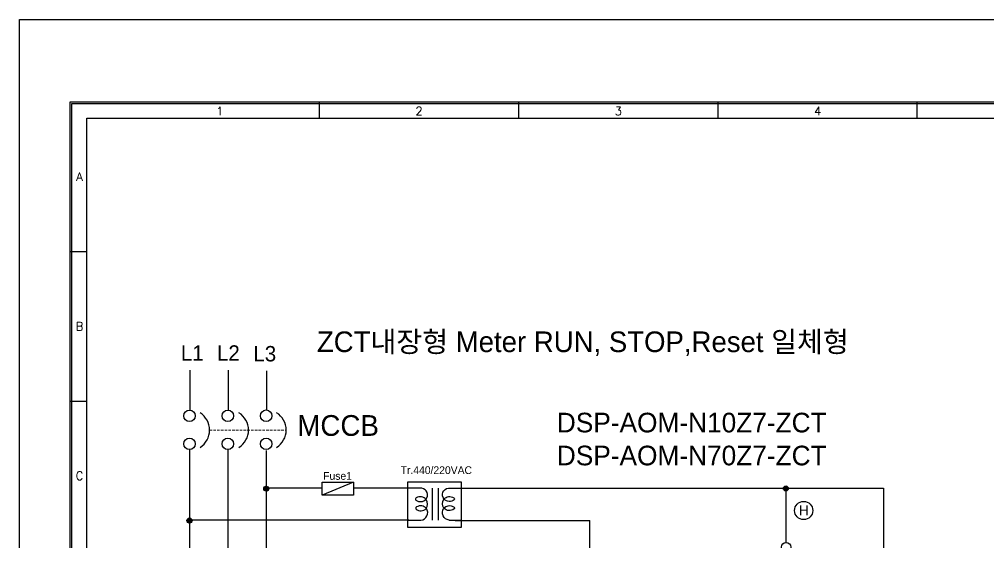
# Model space of a CAD drawing. Header units: millimetres. Extents: x 79 to 919, y 65 to 646.
# Drawn here: x 79.5 to 272.1, y 542.1 to 646 of the extents above; entities that cross this region are included whole.
import ezdxf
from ezdxf.enums import TextEntityAlignment as Align

# ---------------------------------------------------------------- set-up
doc = ezdxf.new("R2010")
doc.units = ezdxf.units.MM
doc.linetypes.add('DASHED', pattern=[0.75, 0.5, -0.25])
for name, color, linetype in [('20', 2, 'Continuous'), ('30', 3, 'Continuous'), ('4', 133, 'Continuous'), ('70', 7, 'Continuous'), ('ASHADE', 7, 'Continuous')]:
    doc.layers.add(name, color=color, linetype=linetype)
doc.styles.add('ghs', font='NGULIM.TTF')
doc.styles.add('SIMPLEX', font='SIMPLEX')

msp = doc.modelspace()

# ---------------------------------------------------------------- linework, layer by layer
at = {"linetype": 'DASHED', "lineweight": 0}
msp.add_line((117.274, 564.486), (132.501, 564.486), dxfattribs=at)
msp.add_line((231.764, 552.958), (251.2, 552.958))
msp.add_lwpolyline([(79.485, 646.03), (919.402, 646.03), (919.402, 64.992), (79.485, 64.992)], close=True)
at = {"color": 4}
msp.add_circle((235.324, 548.51), 1.812, dxfattribs=at)
at = {"layer": '20', "color": 7}
for p, q in [((92.86, 626.386), (462.526, 626.386)), ((92.86, 390.073), (92.86, 626.386))]:
    msp.add_line(p, q, dxfattribs=at)
at = {"layer": '30', "color": 7}
for p, q in [((139.093, 626.386), (139.093, 629.653)), ((178.693, 626.386), (178.693, 629.653)), ((218.293, 626.386), (218.293, 629.653)), ((257.893, 626.386), (257.893, 629.653)), ((89.593, 599.953), (92.86, 599.953)), ((89.593, 570.253), (92.86, 570.253))]:
    msp.add_line(p, q, dxfattribs=at)
at = {"layer": '4', "color": 0, "linetype": 'ByBlock', "lineweight": 25}
msp.add_line((192.826, 443.263), (192.826, 546.553), dxfattribs=at)
at = {"layer": '70'}
for p, q in [((128.046, 552.778), (128.54, 553.273)), ((128.052, 552.961), (128.07, 552.979)), ((128.114, 553.023), (128.202, 553.111)), ((128.155, 552.534), (128.54, 552.919)), ((128.158, 552.714), (128.246, 552.802)), ((128.246, 553.156), (128.335, 553.244)), ((128.291, 552.846), (128.379, 552.935)), ((128.379, 553.288), (128.432, 553.341)), ((128.423, 552.979), (128.512, 553.067)), ((128.467, 552.669), (128.54, 552.742)), ((128.54, 553.273), (128.615, 553.347)), ((128.54, 552.919), (128.859, 553.238)), ((128.54, 552.566), (128.827, 552.853)), ((128.54, 552.742), (128.556, 552.758)), ((128.556, 553.111), (128.644, 553.2)), ((128.6, 552.802), (128.651, 552.853)), ((128.651, 552.853), (128.688, 552.89)), ((128.688, 553.244), (128.751, 553.306)), ((128.733, 552.935), (128.821, 553.023)), ((128.777, 552.625), (128.865, 552.714)), ((128.827, 552.853), (129.007, 553.032)), ((128.865, 553.067), (128.945, 553.147)), ((128.909, 552.758), (128.998, 552.846)), ((231.27, 552.817), (231.764, 553.312)), ((231.276, 553), (231.294, 553.018)), ((231.311, 552.681), (231.338, 552.708)), ((231.338, 553.062), (231.426, 553.15)), ((231.379, 552.573), (231.764, 552.958)), ((231.382, 552.752), (231.47, 552.841)), ((231.47, 553.194), (231.559, 553.283)), ((231.515, 552.885), (231.603, 552.973)), ((231.603, 553.327), (231.656, 553.38)), ((231.647, 553.018), (231.736, 553.106)), ((231.691, 552.708), (231.764, 552.781)), ((231.764, 553.312), (231.839, 553.386)), ((231.764, 552.958), (232.083, 553.277)), ((231.764, 552.604), (232.051, 552.891)), ((231.764, 552.781), (231.78, 552.797)), ((231.78, 553.15), (231.868, 553.239)), ((231.824, 552.841), (231.875, 552.891)), ((231.875, 552.891), (231.912, 552.929)), ((231.912, 553.283), (231.975, 553.345)), ((231.935, 552.422), (232.234, 552.721)), ((231.957, 552.973), (232.045, 553.062)), ((232.001, 552.664), (232.089, 552.752)), ((232.051, 552.891), (232.231, 553.071)), ((232.089, 553.106), (232.169, 553.186)), ((232.133, 552.797), (232.222, 552.885)), ((128.087, 552.642), (128.114, 552.669)), ((128.246, 552.448), (128.291, 552.493)), ((128.335, 552.537), (128.423, 552.625)), ((128.361, 552.386), (128.54, 552.566)), ((128.512, 552.36), (128.54, 552.389)), ((128.54, 552.389), (128.6, 552.448)), ((128.644, 552.493), (128.733, 552.581)), ((128.711, 552.383), (129.01, 552.682)), ((231.47, 552.487), (231.515, 552.532)), ((231.559, 552.576), (231.647, 552.664)), ((231.585, 552.425), (231.764, 552.604)), ((231.736, 552.399), (231.764, 552.428)), ((231.764, 552.428), (231.824, 552.487)), ((231.868, 552.532), (231.957, 552.62)), ((112.79, 546.437), (113.284, 546.932)), ((113.123, 546.947), (113.175, 547)), ((113.284, 546.932), (113.359, 547.006)), ((113.432, 546.903), (113.494, 546.965)), ((112.796, 546.621), (112.813, 546.638)), ((112.831, 546.301), (112.858, 546.329)), ((112.858, 546.682), (112.946, 546.771)), ((112.899, 546.193), (113.284, 546.578)), ((112.902, 546.373), (112.99, 546.461)), ((112.99, 546.815), (113.079, 546.903)), ((112.99, 546.107), (113.034, 546.152)), ((113.034, 546.505), (113.123, 546.594)), ((113.079, 546.196), (113.167, 546.284)), ((113.105, 546.045), (113.284, 546.225)), ((113.167, 546.638), (113.255, 546.726)), ((113.211, 546.329), (113.284, 546.401)), ((113.255, 546.019), (113.284, 546.048)), ((113.284, 546.578), (113.603, 546.897)), ((113.284, 546.225), (113.571, 546.512)), ((113.284, 546.401), (113.3, 546.417)), ((113.284, 546.048), (113.344, 546.108)), ((113.3, 546.771), (113.388, 546.859)), ((113.344, 546.461), (113.394, 546.512)), ((113.388, 546.152), (113.476, 546.24)), ((113.394, 546.512), (113.432, 546.55)), ((113.455, 546.042), (113.754, 546.341)), ((113.476, 546.594), (113.565, 546.682)), ((113.521, 546.284), (113.609, 546.373)), ((113.571, 546.512), (113.751, 546.691)), ((113.609, 546.726), (113.688, 546.806)), ((113.653, 546.417), (113.742, 546.505))]:
    msp.add_line(p, q, dxfattribs=at)
at = {"layer": '70', "color": 7}
for points in [[(465.793, 362.353), (89.593, 362.353), (89.593, 629.653), (465.793, 629.653)], [(465.496, 362.65), (89.89, 362.65), (89.89, 629.356), (465.496, 629.356)]]:
    msp.add_lwpolyline(points, close=True, dxfattribs=at)
at = {"layer": '70'}
for centre in [(128.54, 552.853), (231.764, 552.891), (113.284, 546.512)]:
    msp.add_circle(centre, 0.5, dxfattribs=at)
at = {"layer": 'ASHADE', "ltscale": 2}
for p, q in [((113.322, 576.406), (113.322, 568.471)), ((120.953, 576.406), (120.953, 568.47)), ((128.578, 576.236), (128.578, 568.471)), ((113.284, 560.608), (113.284, 512.419)), ((120.916, 560.609), (120.916, 512.409)), ((128.54, 560.439), (128.54, 512.419)), ((139.645, 552.919), (128.54, 552.919)), ((145.869, 554.142), (139.645, 551.585)), ((156.887, 552.919), (145.869, 552.919)), ((159.42, 552.919), (156.697, 552.919)), ((161.52, 552.919), (161.52, 546.617)), ((162.687, 552.919), (162.687, 546.617)), ((164.721, 552.958), (167.278, 552.958)), ((156.887, 546.578), (113.284, 546.578)), ((156.697, 546.578), (159.275, 546.578)), ((164.866, 546.617), (167.278, 546.617))]:
    msp.add_line(p, q, dxfattribs=at)
at = {"layer": 'ASHADE', "color": 0, "linetype": 'ByBlock', "lineweight": 25, "ltscale": 2}
for p, q in [((167.278, 552.958), (231.764, 552.958)), ((231.764, 552.958), (231.764, 542.167)), ((251.2, 552.958), (251.2, 499.179)), ((166.06, 546.553), (192.826, 546.553))]:
    msp.add_line(p, q, dxfattribs=at)
at = {"layer": 'ASHADE'}
msp.add_lwpolyline([(139.645, 554.142), (145.869, 554.142), (145.869, 551.585), (139.645, 551.585)], close=True, dxfattribs=at)
at = {"layer": 'ASHADE', "ltscale": 2}
msp.add_lwpolyline([(156.697, 554.242), (167.278, 554.242), (167.278, 545.139), (156.697, 545.139)], close=True, dxfattribs=at)
for points in [[(159.275, 546.578, 0.5644393), (160.361, 548.898, 0.3776145), (158.384, 549.215, 0.5214253), (158.299, 548.781, 0.3768363), (160.295, 548.912, 0.3151835), (160.315, 550.702, 0.3776145), (158.338, 551.019, 0.5214253), (158.253, 550.585, 0.3826417), (160.276, 550.741, 0.6020814), (159.42, 552.919)], [(164.866, 546.617, -0.5644393), (163.78, 548.937, -0.3776145), (165.757, 549.254, -0.5214253), (165.842, 548.82, -0.3768363), (163.846, 548.951, -0.3151835), (163.827, 550.741, -0.3776145), (165.803, 551.058, -0.5214253), (165.888, 550.624, -0.3826417), (163.865, 550.78, -0.6020814), (164.721, 552.958)]]:
    msp.add_lwpolyline(points, format="xyb", dxfattribs=at)
for centre in [(113.284, 567.328), (120.916, 567.326), (128.511, 567.329), (113.284, 561.752), (120.916, 561.751), (128.511, 561.754)]:
    msp.add_circle(centre, 1.144, dxfattribs=at)
at = {"layer": 'ASHADE', "color": 0, "linetype": 'ByBlock', "lineweight": 25, "ltscale": 2}
msp.add_circle((231.823, 541.244), 0.925, dxfattribs=at)
at = {"layer": 'ASHADE', "ltscale": 2}
for centre in [(113.199, 564.486), (120.934, 564.486), (128.426, 564.487)]:
    msp.add_arc(centre, 4.075, 302.22193, 57.77807, dxfattribs=at)

# ---------------------------------------------------------------- texts
at = {"layer": '30', "color": 7, "style": 'SIMPLEX'}
for s, p in [('1', (119.293, 627.825)), ('2', (158.893, 627.825)), ('3', (198.493, 627.825)), ('4', (238.093, 627.825)), ('A', (91.425, 614.803)), ('B', (91.425, 585.103)), ('C', (91.425, 555.403))]:
    msp.add_text(s, height=1.683, dxfattribs=at).set_placement(p, align=Align.MIDDLE)
at = {"layer": 'ASHADE', "color": 0, "linetype": 'ByBlock', "lineweight": 25, "ltscale": 2, "style": 'ghs'}
for s, height, p in [('ZCT내장형 Meter RUN, STOP,Reset 일체형 ', 4.095, (138.599, 579.97)), ('DSP-AOM-N10Z7-ZCT', 3.9, (186.271, 564.025)), ('DSP-AOM-N70Z7-ZCT', 3.9, (186.271, 557.486))]:
    msp.add_text(s, height=height, dxfattribs=at).set_placement(p)
at = {"layer": 'ASHADE', "ltscale": 2, "style": 'ghs'}
for s, height, p in [('L1', 3.0512, (111.565, 578.262)), ('L2', 3.0512, (118.734, 578.262)), ('L3', 3.0512, (125.968, 578.126)), ('MCCB', 4.1192, (134.704, 563.337)), ('Tr.440/220VAC', 1.53783, (155.239, 555.758)), ('Fuse1', 1.5378, (139.844, 554.614))]:
    msp.add_text(s, height=height, dxfattribs=at).set_placement(p)
at = {"layer": 'ASHADE', "color": 4, "linetype": 'ByBlock', "lineweight": 25, "ltscale": 2, "style": 'ghs'}
msp.add_text('H', height=1.99, dxfattribs=at).set_placement((234.395, 547.532))

doc.saveas('drawing.dxf')
